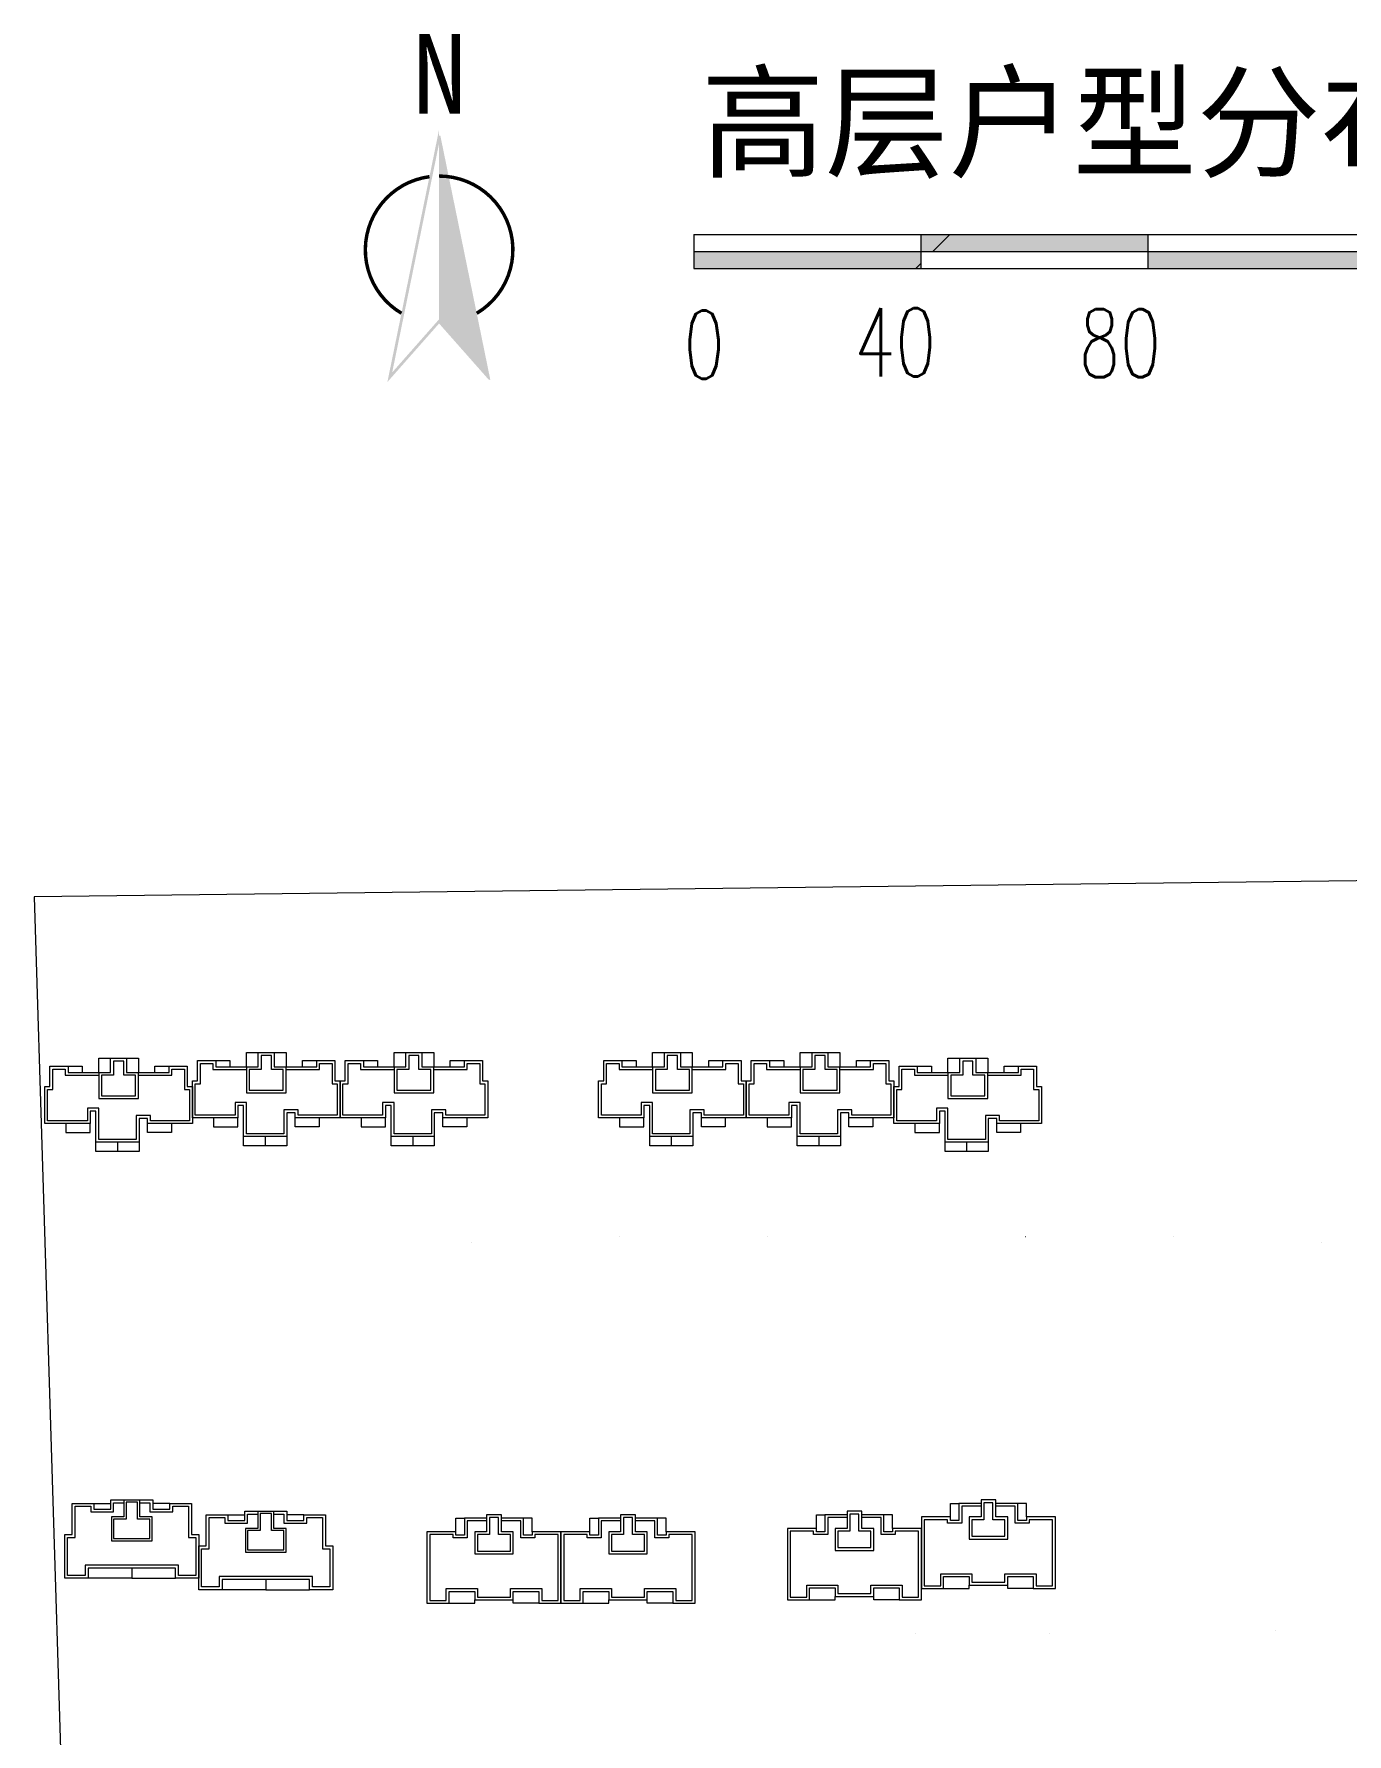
# Model space of a CAD drawing. Extents: x 109296 to 172296, y -14588 to 29909.
# Drawn here: x 112605 to 115380, y -4068 to -475 of the extents above; entities that cross this region are included whole.
import ezdxf
from ezdxf.enums import TextEntityAlignment as Align

# ---------------------------------------------------------------- set-up
doc = ezdxf.new("R2010")
doc.units = 0
doc.header["$LTSCALE"] = 1000
doc.header["$MEASUREMENT"] = 0
for name, color, linetype, lineweight in [('140', 2, 'Continuous', 5), ('7-环境', 159, 'Continuous', 5), ('DingDianTu', 5, 'Continuous', 0), ('图框', 7, 'Continuous', 5)]:
    doc.layers.add(name, color=color, linetype=linetype, lineweight=lineweight)
doc.layers.add('PUB_TEXT', color=255, linetype='Continuous')
doc.styles.add('DIM_FONT', font='SIMPLEX.shx', dxfattribs={"width": 0.8})
doc.styles.add('GHHXMJ_DIM', font='SimSun.ttf')

# ---------------------------------------------------------------- blocks, each defined once
blk = doc.blocks.new('dafasfd')
at = {"layer": 'DingDianTu', "color": 7, "const_width": 100}
blk.add_lwpolyline([(36368038, 16363912), (36368954, 16361479), (36372042, 16362641), (36374261, 16356745), (36369114, 16354807), (36369537, 16353684), (36361113, 16350514), (36359352, 16355194), (36360288, 16355546), (36359830, 16356763), (36358894, 16356410), (36357556, 16359967)], close=True, dxfattribs=at)
for points in [[(36363546, 16362221), (36362876, 16363999), (36359039, 16362555), (36359708, 16360777)], [(36371734, 16355794), (36372686, 16353267), (36369878, 16352210), (36369350, 16353614)]]:
    blk.add_lwpolyline(points, dxfattribs=at)
at = {"layer": 'DingDianTu', "color": 7}
for points in [[(36369878, 16352210), (36361642, 16349110), (36361113, 16350514)], [(36368038, 16363912), (36371127, 16365074), (36372042, 16362641)]]:
    blk.add_lwpolyline(points, dxfattribs=at)
blk = doc.blocks.new('*E43')
at = {"layer": 'DingDianTu', "color": 7, "xscale": 0.001000002024510444, "yscale": 0.001000000163912773, "zscale": 0.001, "rotation": 339.3761177849276}
blk.add_blockref('dafasfd', (22613, -20413), dxfattribs=at)
blk = doc.blocks.new('*E42')
at = {"layer": 'DingDianTu', "color": 7, "xscale": 0.001000002024510444, "yscale": 0.001000000163912773, "zscale": 0.001, "rotation": 339.3761177849276}
blk.add_blockref('dafasfd', (22613, -20413), dxfattribs=at)
blk = doc.blocks.new('*E41')
at = {"layer": 'DingDianTu', "color": 7, "xscale": 0.001000002024510444, "yscale": 0.001000000163912773, "zscale": 0.001, "rotation": 339.3761177849276}
blk.add_blockref('dafasfd', (22613, -20413), dxfattribs=at)
blk = doc.blocks.new('*E40')
at = {"layer": 'DingDianTu', "color": 7, "xscale": 0.001000002024510444, "yscale": 0.001000000163912773, "zscale": 0.001, "rotation": 339.3761177849276}
blk.add_blockref('dafasfd', (22613, -20413), dxfattribs=at)
blk = doc.blocks.new('*E39')
at = {"layer": 'DingDianTu', "color": 7, "xscale": 0.001000002024510444, "yscale": 0.001000000163912773, "zscale": 0.001, "rotation": 339.3761177849276}
blk.add_blockref('dafasfd', (22613, -20413), dxfattribs=at)
blk = doc.blocks.new('*E38')
at = {"layer": 'DingDianTu', "color": 7, "xscale": 0.001000002024510444, "yscale": 0.001000000163912773, "zscale": 0.001, "rotation": 339.3761177849276}
blk.add_blockref('dafasfd', (22613, -20413), dxfattribs=at)
blk = doc.blocks.new('*E37')
at = {"layer": 'DingDianTu', "color": 7, "xscale": 0.001000002024510444, "yscale": 0.001000000163912773, "zscale": 0.001, "rotation": 339.3761177849276}
blk.add_blockref('dafasfd', (22613, -20413), dxfattribs=at)
blk = doc.blocks.new('*E36')
at = {"layer": 'DingDianTu', "color": 7, "xscale": 0.001000002024510444, "yscale": 0.001000000163912773, "zscale": 0.001, "rotation": 339.3761177849276}
blk.add_blockref('dafasfd', (22613, -20413), dxfattribs=at)
blk = doc.blocks.new('*E35')
at = {"layer": 'DingDianTu', "color": 7, "xscale": 0.001000002024510444, "yscale": 0.001000000163912773, "zscale": 0.001, "rotation": 339.3761177849276}
blk.add_blockref('dafasfd', (22613, -20413), dxfattribs=at)

msp = doc.modelspace()

# ---------------------------------------------------------------- hatches: boundary and pattern name
at = {"layer": '7-环境', "linetype": 'ByBlock'}
h = msp.add_hatch(dxfattribs=at)
h.set_pattern_fill('ANSI31', color=256, scale=1200, style=0)
h.set_pattern_definition([(45, (-131613.6, 84317.7), (-1347.038, 1347.038), [])])
h.paths.add_polyline_path([(113999.6, -934.9), (113999.6, -970.9), (114479.6, -970.9), (114479.6, -934.9)])
h.paths.add_polyline_path([(114959.6, -934.9), (114959.6, -898.9), (114479.6, -898.9), (114479.6, -934.9)])
h.paths.add_polyline_path([(114959.6, -934.9), (114959.6, -970.9), (116399.6, -970.9), (116399.6, -934.9)])
at = {"layer": '图框'}
for points in [[(113461.6, -706.4), (113461.6, -677.2), (113352.3, -1211), (113461.6, -1087.1), (113461.6, -1078.3), (113362.5, -1190.6)], [(113464.2, -690, 0.00244), (113461.6, -690), (113461.6, -1087.3), (113567.1, -1206.7, 0.002695), (113569.7, -1205.5)]]:
    msp.add_hatch(color=256, dxfattribs=at).paths.add_polyline_path(points)
h = msp.add_hatch(color=256, dxfattribs=at)
h.paths.add_polyline_path([(114479.6, -970.9), (114479.6, -934.9), (113999.6, -934.9), (113999.6, -970.9)])
h.paths.add_polyline_path([(114959.6, -934.9), (114959.6, -898.9), (114479.6, -898.9), (114479.6, -934.9)])
h.paths.add_polyline_path([(116399.6, -970.9), (116399.6, -934.9), (114959.6, -934.9), (114959.6, -970.9)])

# ---------------------------------------------------------------- linework, layer by layer
at = {"layer": '140', "color": 7}
for p, q in [((117158.6, -2243.9), (112605.5, -2298.8)), ((112605.5, -2298.8), (112771.3, -7665.5)), ((112639.1, -2656.9), (112677.5, -2656.9)), ((112639.1, -2700.1), (112639.1, -2656.9)), ((112677.5, -2656.9), (112677.5, -2670.1)), ((112677.5, -2656.9), (112707.5, -2656.9)), ((112707.5, -2656.9), (112707.5, -2670.1)), ((112742.3, -2670.1), (112742.3, -2640.1)), ((112742.3, -2640.1), (112767.5, -2640.1)), ((112767.5, -2670.1), (112767.5, -2640.1)), ((112767.5, -2640.1), (112801.1, -2640.1)), ((112795.1, -2646.1), (112773.5, -2646.1)), ((112773.5, -2646.1), (112773.5, -2676.1)), ((112795.1, -2676.1), (112795.1, -2646.1)), ((112801.1, -2640.1), (112801.1, -2670.1)), ((112801.1, -2640.1), (112826.3, -2640.1)), ((112826.3, -2640.1), (112826.3, -2670.1)), ((112861.1, -2670.1), (112861.1, -2656.9)), ((112861.1, -2656.9), (112891.1, -2656.9)), ((112891.1, -2670.1), (112891.1, -2656.9)), ((112891.1, -2656.9), (112929.5, -2656.9)), ((112929.5, -2656.9), (112929.5, -2700.1)), ((112951.1, -2644.9), (112989.5, -2644.9)), ((112951.1, -2688.1), (112951.1, -2644.9)), ((112957.1, -2694.1), (112957.1, -2650.9)), ((112957.1, -2650.9), (112983.5, -2650.9)), ((112983.5, -2650.9), (112983.5, -2664.1)), ((112989.5, -2644.9), (112989.5, -2658.1)), ((112989.5, -2644.9), (113019.5, -2644.9)), ((112989.5, -2658.1), (113079.5, -2658.1)), ((113019.5, -2644.9), (113019.5, -2658.1)), ((113054.3, -2658.1), (113054.3, -2628.1)), ((113054.3, -2628.1), (113079.5, -2628.1)), ((113054.3, -2658.1), (113054.3, -2713.3)), ((113079.5, -2658.1), (113079.5, -2628.1)), ((113079.5, -2628.1), (113113.1, -2628.1)), ((113107.1, -2634.1), (113085.5, -2634.1)), ((113085.5, -2634.1), (113085.5, -2664.1)), ((113107.1, -2664.1), (113107.1, -2634.1)), ((113113.1, -2628.1), (113113.1, -2658.1)), ((113113.1, -2628.1), (113138.3, -2628.1)), ((113113.1, -2658.1), (113203.1, -2658.1)), ((113138.3, -2628.1), (113138.3, -2658.1)), ((113138.3, -2713.3), (113138.3, -2658.1)), ((113173.1, -2658.1), (113173.1, -2644.9)), ((113173.1, -2644.9), (113203.1, -2644.9)), ((113203.1, -2658.1), (113203.1, -2644.9)), ((113203.1, -2644.9), (113241.5, -2644.9)), ((113209.1, -2664.1), (113209.1, -2650.9)), ((113209.1, -2650.9), (113235.5, -2650.9)), ((113235.5, -2650.9), (113235.5, -2694.1)), ((113241.5, -2644.9), (113241.5, -2688.1)), ((113263.1, -2644.9), (113301.5, -2644.9)), ((113263.1, -2688.1), (113263.1, -2644.9)), ((113269.1, -2694.1), (113269.1, -2650.9)), ((113269.1, -2650.9), (113295.5, -2650.9)), ((113295.5, -2650.9), (113295.5, -2664.1)), ((113301.5, -2644.9), (113301.5, -2658.1)), ((113301.5, -2644.9), (113331.5, -2644.9)), ((113301.5, -2658.1), (113391.5, -2658.1)), ((113331.5, -2644.9), (113331.5, -2658.1)), ((113366.3, -2658.1), (113366.3, -2628.1)), ((113366.3, -2628.1), (113391.5, -2628.1)), ((113366.3, -2658.1), (113366.3, -2713.3)), ((113391.5, -2658.1), (113391.5, -2628.1)), ((113391.5, -2628.1), (113425.1, -2628.1)), ((113419.1, -2634.1), (113397.5, -2634.1)), ((113397.5, -2634.1), (113397.5, -2664.1)), ((113419.1, -2664.1), (113419.1, -2634.1)), ((113425.1, -2628.1), (113425.1, -2658.1)), ((113425.1, -2628.1), (113450.3, -2628.1)), ((113425.1, -2658.1), (113515.1, -2658.1)), ((113450.3, -2628.1), (113450.3, -2658.1)), ((113450.3, -2713.3), (113450.3, -2658.1)), ((113485.1, -2658.1), (113485.1, -2644.9)), ((113485.1, -2644.9), (113515.1, -2644.9)), ((113515.1, -2658.1), (113515.1, -2644.9)), ((113515.1, -2644.9), (113553.5, -2644.9)), ((113521.1, -2664.1), (113521.1, -2650.9)), ((113521.1, -2650.9), (113547.5, -2650.9)), ((113547.5, -2650.9), (113547.5, -2694.1)), ((113553.5, -2644.9), (113553.5, -2688.1)), ((113809.4, -2644.9), (113847.8, -2644.9)), ((113809.4, -2688.1), (113809.4, -2644.9)), ((113815.4, -2694.1), (113815.4, -2650.9)), ((113815.4, -2650.9), (113841.8, -2650.9)), ((113841.8, -2650.9), (113841.8, -2664.1)), ((113847.8, -2644.9), (113847.8, -2658.1)), ((113847.8, -2644.9), (113877.8, -2644.9)), ((113847.8, -2658.1), (113937.8, -2658.1)), ((113877.8, -2644.9), (113877.8, -2658.1)), ((113912.6, -2658.1), (113912.6, -2628.1)), ((113912.6, -2628.1), (113937.8, -2628.1)), ((113912.6, -2658.1), (113912.6, -2713.3)), ((113937.8, -2658.1), (113937.8, -2628.1)), ((113937.8, -2628.1), (113971.4, -2628.1)), ((113965.4, -2634.1), (113943.8, -2634.1)), ((113943.8, -2634.1), (113943.8, -2664.1)), ((113965.4, -2664.1), (113965.4, -2634.1)), ((113971.4, -2628.1), (113971.4, -2658.1)), ((113971.4, -2628.1), (113996.6, -2628.1)), ((113971.4, -2658.1), (114061.4, -2658.1)), ((113996.6, -2628.1), (113996.6, -2658.1)), ((113996.6, -2713.3), (113996.6, -2658.1)), ((114031.4, -2658.1), (114031.4, -2644.9)), ((114031.4, -2644.9), (114061.4, -2644.9)), ((114061.4, -2658.1), (114061.4, -2644.9)), ((114061.4, -2644.9), (114099.8, -2644.9)), ((114067.4, -2664.1), (114067.4, -2650.9)), ((114067.4, -2650.9), (114093.8, -2650.9)), ((114093.8, -2650.9), (114093.8, -2694.1)), ((114099.8, -2644.9), (114099.8, -2688.1)), ((114121.4, -2644.9), (114159.8, -2644.9)), ((114121.4, -2688.1), (114121.4, -2644.9)), ((114127.4, -2694.1), (114127.4, -2650.9)), ((114127.4, -2650.9), (114153.8, -2650.9)), ((114153.8, -2650.9), (114153.8, -2664.1)), ((114159.8, -2644.9), (114159.8, -2658.1)), ((114159.8, -2644.9), (114189.8, -2644.9)), ((114159.8, -2658.1), (114249.8, -2658.1)), ((114189.8, -2644.9), (114189.8, -2658.1)), ((114224.6, -2658.1), (114224.6, -2628.1)), ((114224.6, -2628.1), (114249.8, -2628.1)), ((114224.6, -2658.1), (114224.6, -2713.3)), ((114249.8, -2658.1), (114249.8, -2628.1)), ((114249.8, -2628.1), (114283.4, -2628.1)), ((114277.4, -2634.1), (114255.8, -2634.1)), ((114255.8, -2634.1), (114255.8, -2664.1)), ((114277.4, -2664.1), (114277.4, -2634.1)), ((114283.4, -2628.1), (114283.4, -2658.1)), ((114283.4, -2628.1), (114308.6, -2628.1)), ((114283.4, -2658.1), (114373.4, -2658.1)), ((114308.6, -2628.1), (114308.6, -2658.1)), ((114308.6, -2713.3), (114308.6, -2658.1)), ((114343.4, -2658.1), (114343.4, -2644.9)), ((114343.4, -2644.9), (114373.4, -2644.9)), ((114373.4, -2658.1), (114373.4, -2644.9)), ((114373.4, -2644.9), (114411.8, -2644.9)), ((114379.4, -2664.1), (114379.4, -2650.9)), ((114379.4, -2650.9), (114405.8, -2650.9)), ((114405.8, -2650.9), (114405.8, -2694.1)), ((114411.8, -2644.9), (114411.8, -2688.1)), ((114433.7, -2656.9), (114472.1, -2656.9)), ((114433.7, -2700.1), (114433.7, -2656.9)), ((114472.1, -2656.9), (114472.1, -2670.1)), ((114472.1, -2656.9), (114502.1, -2656.9)), ((114502.1, -2656.9), (114502.1, -2670.1)), ((114536.9, -2670.1), (114536.9, -2640.1)), ((114536.9, -2640.1), (114562.1, -2640.1)), ((114562.1, -2670.1), (114562.1, -2640.1)), ((114562.1, -2640.1), (114595.7, -2640.1)), ((114589.7, -2646.1), (114568.1, -2646.1)), ((114568.1, -2646.1), (114568.1, -2676.1)), ((114589.7, -2676.1), (114589.7, -2646.1)), ((114595.7, -2640.1), (114595.7, -2670.1)), ((114595.7, -2640.1), (114620.9, -2640.1)), ((114620.9, -2640.1), (114620.9, -2670.1)), ((114655.7, -2670.1), (114655.7, -2656.9)), ((114655.7, -2656.9), (114685.7, -2656.9)), ((114685.7, -2670.1), (114685.7, -2656.9)), ((114685.7, -2656.9), (114724.1, -2656.9)), ((114724.1, -2656.9), (114724.1, -2700.1)), ((112645.1, -2706.1), (112645.1, -2662.9)), ((112645.1, -2662.9), (112671.5, -2662.9)), ((112671.5, -2662.9), (112671.5, -2676.1)), ((112671.5, -2676.1), (112742.3, -2676.1)), ((112677.5, -2670.1), (112767.5, -2670.1)), ((112742.3, -2670.1), (112742.3, -2725.3)), ((112748.3, -2676.1), (112748.3, -2719.3)), ((112773.5, -2676.1), (112748.3, -2676.1)), ((112820.3, -2676.1), (112795.1, -2676.1)), ((112801.1, -2670.1), (112891.1, -2670.1)), ((112820.3, -2719.3), (112820.3, -2676.1)), ((112826.3, -2725.3), (112826.3, -2670.1)), ((112826.3, -2676.1), (112897.1, -2676.1)), ((112897.1, -2676.1), (112897.1, -2662.9)), ((112897.1, -2662.9), (112923.5, -2662.9)), ((112923.5, -2662.9), (112923.5, -2706.1)), ((112940.3, -2766.1), (112940.3, -2688.1)), ((112940.3, -2688.1), (112951.1, -2688.1)), ((112946.3, -2760.1), (112946.3, -2694.1)), ((112946.3, -2694.1), (112957.1, -2694.1)), ((112983.5, -2664.1), (113054.3, -2664.1)), ((113060.3, -2664.1), (113060.3, -2707.3)), ((113085.5, -2664.1), (113060.3, -2664.1)), ((113132.3, -2664.1), (113107.1, -2664.1)), ((113132.3, -2707.3), (113132.3, -2664.1)), ((113138.3, -2664.1), (113209.1, -2664.1)), ((113235.5, -2694.1), (113246.3, -2694.1)), ((113241.5, -2688.1), (113252.3, -2688.1)), ((113246.3, -2694.1), (113246.3, -2760.1)), ((113252.3, -2766.1), (113252.3, -2688.1)), ((113252.3, -2688.1), (113263.1, -2688.1)), ((113252.3, -2688.1), (113252.3, -2766.1)), ((113258.3, -2760.1), (113258.3, -2694.1)), ((113258.3, -2694.1), (113269.1, -2694.1)), ((113295.5, -2664.1), (113366.3, -2664.1)), ((113372.3, -2664.1), (113372.3, -2707.3)), ((113397.5, -2664.1), (113372.3, -2664.1)), ((113444.3, -2664.1), (113419.1, -2664.1)), ((113444.3, -2707.3), (113444.3, -2664.1)), ((113450.3, -2664.1), (113521.1, -2664.1)), ((113547.5, -2694.1), (113558.3, -2694.1)), ((113553.5, -2688.1), (113564.3, -2688.1)), ((113558.3, -2694.1), (113558.3, -2760.1)), ((113564.3, -2688.1), (113564.3, -2766.1)), ((113798.6, -2766.1), (113798.6, -2688.1)), ((113798.6, -2688.1), (113809.4, -2688.1)), ((113804.6, -2760.1), (113804.6, -2694.1)), ((113804.6, -2694.1), (113815.4, -2694.1)), ((113841.8, -2664.1), (113912.6, -2664.1)), ((113918.6, -2664.1), (113918.6, -2707.3)), ((113943.8, -2664.1), (113918.6, -2664.1)), ((113990.6, -2664.1), (113965.4, -2664.1)), ((113990.6, -2707.3), (113990.6, -2664.1)), ((113996.6, -2664.1), (114067.4, -2664.1)), ((114093.8, -2694.1), (114104.6, -2694.1)), ((114099.8, -2688.1), (114110.6, -2688.1)), ((114104.6, -2694.1), (114104.6, -2760.1)), ((114110.6, -2766.1), (114110.6, -2688.1)), ((114110.6, -2688.1), (114121.4, -2688.1)), ((114110.6, -2688.1), (114110.6, -2766.1)), ((114116.6, -2760.1), (114116.6, -2694.1)), ((114116.6, -2694.1), (114127.4, -2694.1)), ((114153.8, -2664.1), (114224.6, -2664.1)), ((114230.6, -2664.1), (114230.6, -2707.3)), ((114255.8, -2664.1), (114230.6, -2664.1)), ((114302.6, -2664.1), (114277.4, -2664.1)), ((114302.6, -2707.3), (114302.6, -2664.1)), ((114308.6, -2664.1), (114379.4, -2664.1)), ((114405.8, -2694.1), (114416.6, -2694.1)), ((114411.8, -2688.1), (114422.6, -2688.1)), ((114416.6, -2694.1), (114416.6, -2760.1)), ((114422.6, -2688.1), (114422.6, -2766.1)), ((114439.7, -2706.1), (114439.7, -2662.9)), ((114439.7, -2662.9), (114466.1, -2662.9)), ((114466.1, -2662.9), (114466.1, -2676.1)), ((114466.1, -2676.1), (114536.9, -2676.1)), ((114472.1, -2670.1), (114562.1, -2670.1)), ((114536.9, -2670.1), (114536.9, -2725.3)), ((114542.9, -2676.1), (114542.9, -2719.3)), ((114568.1, -2676.1), (114542.9, -2676.1)), ((114614.9, -2676.1), (114589.7, -2676.1)), ((114595.7, -2670.1), (114685.7, -2670.1)), ((114614.9, -2719.3), (114614.9, -2676.1)), ((114620.9, -2725.3), (114620.9, -2670.1)), ((114620.9, -2676.1), (114691.7, -2676.1)), ((114691.7, -2676.1), (114691.7, -2662.9)), ((114691.7, -2662.9), (114718.1, -2662.9)), ((114718.1, -2662.9), (114718.1, -2706.1)), ((112628.3, -2778.1), (112628.3, -2700.1)), ((112628.3, -2700.1), (112639.1, -2700.1)), ((112634.3, -2772.1), (112634.3, -2706.1)), ((112634.3, -2706.1), (112645.1, -2706.1)), ((112742.3, -2725.3), (112826.3, -2725.3)), ((112748.3, -2719.3), (112820.3, -2719.3)), ((112923.5, -2706.1), (112934.3, -2706.1)), ((112929.5, -2700.1), (112940.3, -2700.1)), ((112934.3, -2706.1), (112934.3, -2772.1)), ((112940.3, -2700.1), (112940.3, -2778.1)), ((113054.3, -2713.3), (113138.3, -2713.3)), ((113060.3, -2707.3), (113132.3, -2707.3)), ((113366.3, -2713.3), (113450.3, -2713.3)), ((113372.3, -2707.3), (113444.3, -2707.3)), ((113912.6, -2713.3), (113996.6, -2713.3)), ((113918.6, -2707.3), (113990.6, -2707.3)), ((114224.6, -2713.3), (114308.6, -2713.3)), ((114230.6, -2707.3), (114302.6, -2707.3)), ((114422.9, -2778.1), (114422.9, -2700.1)), ((114422.9, -2700.1), (114433.7, -2700.1)), ((114428.9, -2772.1), (114428.9, -2706.1)), ((114428.9, -2706.1), (114439.7, -2706.1)), ((114536.9, -2725.3), (114620.9, -2725.3)), ((114542.9, -2719.3), (114614.9, -2719.3)), ((114718.1, -2706.1), (114728.9, -2706.1)), ((114724.1, -2700.1), (114734.9, -2700.1)), ((114728.9, -2706.1), (114728.9, -2772.1)), ((114734.9, -2700.1), (114734.9, -2778.1)), ((112742.3, -2745.7), (112718.3, -2745.7)), ((112718.3, -2745.7), (112718.3, -2772.1)), ((112736.3, -2751.7), (112724.3, -2751.7)), ((112724.3, -2751.7), (112724.3, -2778.1)), ((112736.3, -2817.7), (112736.3, -2751.7)), ((112742.3, -2811.7), (112742.3, -2745.7)), ((112851.5, -2761.3), (112821.5, -2761.3)), ((112821.5, -2761.3), (112821.5, -2811.7)), ((112851.5, -2772.1), (112851.5, -2761.3)), ((113036.3, -2766.1), (112940.3, -2766.1)), ((113030.3, -2760.1), (112946.3, -2760.1)), ((112984.7, -2766.1), (112984.7, -2785.3)), ((113054.3, -2733.7), (113030.3, -2733.7)), ((113030.3, -2733.7), (113030.3, -2760.1)), ((113048.3, -2739.7), (113036.3, -2739.7)), ((113036.3, -2739.7), (113036.3, -2766.1)), ((113036.3, -2785.3), (113036.3, -2766.1)), ((113048.3, -2805.7), (113048.3, -2739.7)), ((113054.3, -2799.7), (113054.3, -2733.7)), ((113163.5, -2749.3), (113133.5, -2749.3)), ((113133.5, -2749.3), (113133.5, -2799.7)), ((113157.5, -2755.3), (113139.5, -2755.3)), ((113139.5, -2755.3), (113139.5, -2805.7)), ((113157.5, -2766.1), (113157.5, -2755.3)), ((113252.3, -2766.1), (113157.5, -2766.1)), ((113157.5, -2785.3), (113157.5, -2766.1)), ((113163.5, -2760.1), (113163.5, -2749.3)), ((113246.3, -2760.1), (113163.5, -2760.1)), ((113207.9, -2766.1), (113207.9, -2785.3)), ((113348.3, -2766.1), (113252.3, -2766.1)), ((113342.3, -2760.1), (113258.3, -2760.1)), ((113296.7, -2766.1), (113296.7, -2785.3)), ((113366.3, -2733.7), (113342.3, -2733.7)), ((113342.3, -2733.7), (113342.3, -2760.1)), ((113360.3, -2739.7), (113348.3, -2739.7)), ((113348.3, -2739.7), (113348.3, -2766.1)), ((113348.3, -2785.3), (113348.3, -2766.1)), ((113360.3, -2805.7), (113360.3, -2739.7)), ((113366.3, -2799.7), (113366.3, -2733.7)), ((113475.5, -2749.3), (113445.5, -2749.3)), ((113445.5, -2749.3), (113445.5, -2799.7)), ((113469.5, -2755.3), (113451.5, -2755.3)), ((113451.5, -2755.3), (113451.5, -2805.7)), ((113469.5, -2766.1), (113469.5, -2755.3)), ((113564.3, -2766.1), (113469.5, -2766.1)), ((113469.5, -2785.3), (113469.5, -2766.1)), ((113475.5, -2760.1), (113475.5, -2749.3)), ((113558.3, -2760.1), (113475.5, -2760.1)), ((113519.9, -2766.1), (113519.9, -2785.3)), ((113894.6, -2766.1), (113798.6, -2766.1)), ((113888.6, -2760.1), (113804.6, -2760.1)), ((113843, -2766.1), (113843, -2785.3)), ((113912.6, -2733.7), (113888.6, -2733.7)), ((113888.6, -2733.7), (113888.6, -2760.1)), ((113906.6, -2739.7), (113894.6, -2739.7)), ((113894.6, -2739.7), (113894.6, -2766.1)), ((113894.6, -2785.3), (113894.6, -2766.1)), ((113906.6, -2805.7), (113906.6, -2739.7)), ((113912.6, -2799.7), (113912.6, -2733.7)), ((114021.8, -2749.3), (113991.8, -2749.3)), ((113991.8, -2749.3), (113991.8, -2799.7)), ((114015.8, -2755.3), (113997.8, -2755.3)), ((113997.8, -2755.3), (113997.8, -2805.7)), ((114015.8, -2766.1), (114015.8, -2755.3)), ((114110.6, -2766.1), (114015.8, -2766.1)), ((114015.8, -2785.3), (114015.8, -2766.1)), ((114021.8, -2760.1), (114021.8, -2749.3)), ((114104.6, -2760.1), (114021.8, -2760.1)), ((114066.2, -2766.1), (114066.2, -2785.3)), ((114206.6, -2766.1), (114110.6, -2766.1)), ((114200.6, -2760.1), (114116.6, -2760.1)), ((114155, -2766.1), (114155, -2785.3)), ((114224.6, -2733.7), (114200.6, -2733.7)), ((114200.6, -2733.7), (114200.6, -2760.1)), ((114218.6, -2739.7), (114206.6, -2739.7)), ((114206.6, -2739.7), (114206.6, -2766.1)), ((114206.6, -2785.3), (114206.6, -2766.1)), ((114218.6, -2805.7), (114218.6, -2739.7)), ((114224.6, -2799.7), (114224.6, -2733.7)), ((114333.8, -2749.3), (114303.8, -2749.3)), ((114303.8, -2749.3), (114303.8, -2799.7)), ((114327.8, -2755.3), (114309.8, -2755.3)), ((114309.8, -2755.3), (114309.8, -2805.7)), ((114327.8, -2766.1), (114327.8, -2755.3)), ((114422.6, -2766.1), (114327.8, -2766.1)), ((114327.8, -2785.3), (114327.8, -2766.1)), ((114333.8, -2760.1), (114333.8, -2749.3)), ((114416.6, -2760.1), (114333.8, -2760.1)), ((114378.2, -2766.1), (114378.2, -2785.3)), ((114536.9, -2745.7), (114512.9, -2745.7)), ((114512.9, -2745.7), (114512.9, -2772.1)), ((114530.9, -2751.7), (114518.9, -2751.7)), ((114518.9, -2751.7), (114518.9, -2778.1)), ((114530.9, -2817.7), (114530.9, -2751.7)), ((114536.9, -2811.7), (114536.9, -2745.7)), ((114646.1, -2761.3), (114616.1, -2761.3)), ((114616.1, -2761.3), (114616.1, -2811.7)), ((114646.1, -2772.1), (114646.1, -2761.3)), ((112724.3, -2778.1), (112628.3, -2778.1)), ((112718.3, -2772.1), (112634.3, -2772.1)), ((112672.7, -2778.1), (112672.7, -2797.3)), ((112672.7, -2797.3), (112724.3, -2797.3)), ((112724.3, -2797.3), (112724.3, -2778.1)), ((112845.5, -2767.3), (112827.5, -2767.3)), ((112827.5, -2767.3), (112827.5, -2817.7)), ((112845.5, -2778.1), (112845.5, -2767.3)), ((112940.3, -2778.1), (112845.5, -2778.1)), ((112845.5, -2797.3), (112845.5, -2778.1)), ((112895.9, -2797.3), (112845.5, -2797.3)), ((112934.3, -2772.1), (112851.5, -2772.1)), ((112895.9, -2778.1), (112895.9, -2797.3)), ((112984.7, -2785.3), (113036.3, -2785.3)), ((113133.5, -2799.7), (113054.3, -2799.7)), ((113207.9, -2785.3), (113157.5, -2785.3)), ((113296.7, -2785.3), (113348.3, -2785.3)), ((113445.5, -2799.7), (113366.3, -2799.7)), ((113519.9, -2785.3), (113469.5, -2785.3)), ((113843, -2785.3), (113894.6, -2785.3)), ((113991.8, -2799.7), (113912.6, -2799.7)), ((114066.2, -2785.3), (114015.8, -2785.3)), ((114155, -2785.3), (114206.6, -2785.3)), ((114303.8, -2799.7), (114224.6, -2799.7)), ((114378.2, -2785.3), (114327.8, -2785.3)), ((114518.9, -2778.1), (114422.9, -2778.1)), ((114512.9, -2772.1), (114428.9, -2772.1)), ((114467.3, -2778.1), (114467.3, -2797.3)), ((114467.3, -2797.3), (114518.9, -2797.3)), ((114518.9, -2797.3), (114518.9, -2778.1)), ((114640.1, -2767.3), (114622.1, -2767.3)), ((114622.1, -2767.3), (114622.1, -2817.7)), ((114640.1, -2778.1), (114640.1, -2767.3)), ((114734.9, -2778.1), (114640.1, -2778.1)), ((114640.1, -2797.3), (114640.1, -2778.1)), ((114690.5, -2797.3), (114640.1, -2797.3)), ((114728.9, -2772.1), (114646.1, -2772.1)), ((114690.5, -2778.1), (114690.5, -2797.3)), ((112827.5, -2817.7), (112736.3, -2817.7)), ((112736.3, -2836.9), (112736.3, -2817.7)), ((112827.5, -2836.9), (112736.3, -2836.9)), ((112821.5, -2811.7), (112742.3, -2811.7)), ((112781.9, -2817.7), (112781.9, -2836.9)), ((112827.5, -2817.7), (112827.5, -2836.9)), ((113139.5, -2805.7), (113048.3, -2805.7)), ((113048.3, -2824.9), (113048.3, -2805.7)), ((113139.5, -2824.9), (113048.3, -2824.9)), ((113093.9, -2805.7), (113093.9, -2824.9)), ((113139.5, -2805.7), (113139.5, -2824.9)), ((113451.5, -2805.7), (113360.3, -2805.7)), ((113360.3, -2824.9), (113360.3, -2805.7)), ((113451.5, -2824.9), (113360.3, -2824.9)), ((113405.9, -2805.7), (113405.9, -2824.9)), ((113451.5, -2805.7), (113451.5, -2824.9)), ((113997.8, -2805.7), (113906.6, -2805.7)), ((113906.6, -2824.9), (113906.6, -2805.7)), ((113997.8, -2824.9), (113906.6, -2824.9)), ((113952.2, -2805.7), (113952.2, -2824.9)), ((113997.8, -2805.7), (113997.8, -2824.9)), ((114309.8, -2805.7), (114218.6, -2805.7)), ((114218.6, -2824.9), (114218.6, -2805.7)), ((114309.8, -2824.9), (114218.6, -2824.9)), ((114264.2, -2805.7), (114264.2, -2824.9)), ((114309.8, -2805.7), (114309.8, -2824.9)), ((114622.1, -2817.7), (114530.9, -2817.7)), ((114530.9, -2836.9), (114530.9, -2817.7)), ((114622.1, -2836.9), (114530.9, -2836.9)), ((114616.1, -2811.7), (114536.9, -2811.7)), ((114576.5, -2817.7), (114576.5, -2836.9)), ((114622.1, -2817.7), (114622.1, -2836.9)), ((112686.2, -3646.9), (112686.2, -3580.9)), ((112686.2, -3580.9), (112731.8, -3580.9)), ((112692.2, -3652.9), (112692.2, -3586.9)), ((112692.2, -3586.9), (112725.8, -3586.9)), ((112725.8, -3586.9), (112725.8, -3598.9)), ((112729.4, -3580.9), (112731.8, -3580.9)), ((112731.8, -3580.9), (112731.8, -3592.9)), ((112731.8, -3580.9), (112767.8, -3580.9)), ((112731.8, -3592.9), (112767.8, -3592.9)), ((112767.8, -3592.9), (112767.8, -3573.7)), ((112767.8, -3573.7), (112856.6, -3573.7)), ((112773.8, -3598.9), (112773.8, -3579.7)), ((112773.8, -3579.7), (112795.4, -3579.7)), ((112795.4, -3573.7), (112795.4, -3609.7)), ((112800.2, -3578.5), (112800.2, -3614.5)), ((112824.2, -3578.5), (112800.2, -3578.5)), ((112824.2, -3614.5), (112824.2, -3578.5)), ((112829, -3609.7), (112829, -3573.7)), ((112829, -3579.7), (112850.6, -3579.7)), ((112850.6, -3579.7), (112850.6, -3598.9)), ((112856.6, -3573.7), (112856.6, -3592.9)), ((112892.6, -3580.9), (112856.6, -3580.9)), ((112856.6, -3592.9), (112892.6, -3592.9)), ((112892.6, -3592.9), (112892.6, -3580.9)), ((112892.6, -3580.9), (112938.2, -3580.9)), ((112898.6, -3598.9), (112898.6, -3586.9)), ((112898.6, -3586.9), (112932.2, -3586.9)), ((112932.2, -3586.9), (112932.2, -3652.9)), ((112938.2, -3580.9), (112938.2, -3646.9)), ((114542.1, -3609.7), (114542.1, -3580.9)), ((114542.1, -3580.9), (114560.1, -3580.9)), ((114606.9, -3580.9), (114560.1, -3580.9)), ((114560.1, -3580.9), (114560.1, -3616.9)), ((114606.9, -3586.9), (114566.1, -3586.9)), ((114566.1, -3586.9), (114566.1, -3622.9)), ((114638.1, -3573.7), (114606.9, -3573.7)), ((114606.9, -3573.7), (114606.9, -3580.9)), ((114606.9, -3580.9), (114606.9, -3609.7)), ((114632.1, -3579.7), (114612.9, -3579.7)), ((114612.9, -3579.7), (114612.9, -3580.9)), ((114612.9, -3580.9), (114612.9, -3615.7)), ((114632.1, -3615.7), (114632.1, -3579.7)), ((114638.1, -3580.9), (114638.1, -3573.7)), ((114638.1, -3609.7), (114638.1, -3573.7)), ((114684.9, -3580.9), (114638.1, -3580.9)), ((114678.9, -3586.9), (114638.1, -3586.9)), ((114678.9, -3622.9), (114678.9, -3586.9)), ((114684.9, -3616.9), (114684.9, -3580.9)), ((114702.9, -3580.9), (114684.9, -3580.9)), ((114702.9, -3609.7), (114702.9, -3580.9)), ((112725.8, -3598.9), (112773.8, -3598.9)), ((112795.4, -3609.7), (112769, -3609.7)), ((112769, -3609.7), (112769, -3660.1)), ((112800.2, -3614.5), (112773.8, -3614.5)), ((112773.8, -3614.5), (112773.8, -3655.3)), ((112850.6, -3614.5), (112824.2, -3614.5)), ((112855.4, -3609.7), (112829, -3609.7)), ((112850.6, -3598.9), (112898.6, -3598.9)), ((112850.6, -3655.3), (112850.6, -3614.5)), ((112855.4, -3660.1), (112855.4, -3609.7)), ((112969.4, -3670.9), (112969.4, -3604.9)), ((112969.4, -3604.9), (113015, -3604.9)), ((112975.4, -3676.9), (112975.4, -3610.9)), ((112975.4, -3610.9), (113009, -3610.9)), ((113009, -3610.9), (113009, -3622.9)), ((113009, -3622.9), (113057, -3622.9)), ((113012.6, -3604.9), (113015, -3604.9)), ((113015, -3604.9), (113015, -3616.9)), ((113015, -3604.9), (113051, -3604.9)), ((113015, -3616.9), (113051, -3616.9)), ((113051, -3616.9), (113051, -3597.7)), ((113051, -3597.7), (113139.8, -3597.7)), ((113057, -3622.9), (113057, -3603.7)), ((113057, -3603.7), (113078.6, -3603.7)), ((113078.6, -3597.7), (113078.6, -3633.7)), ((113083.4, -3602.5), (113083.4, -3638.5)), ((113107.4, -3602.5), (113083.4, -3602.5)), ((113107.4, -3638.5), (113107.4, -3602.5)), ((113112.2, -3633.7), (113112.2, -3597.7)), ((113112.2, -3603.7), (113133.8, -3603.7)), ((113133.8, -3603.7), (113133.8, -3622.9)), ((113133.8, -3622.9), (113181.8, -3622.9)), ((113139.8, -3597.7), (113139.8, -3616.9)), ((113175.8, -3604.9), (113139.8, -3604.9)), ((113139.8, -3616.9), (113175.8, -3616.9)), ((113175.8, -3616.9), (113175.8, -3604.9)), ((113175.8, -3604.9), (113221.4, -3604.9)), ((113181.8, -3622.9), (113181.8, -3610.9)), ((113181.8, -3610.9), (113215.4, -3610.9)), ((113215.4, -3610.9), (113215.4, -3676.9)), ((113221.4, -3604.9), (113221.4, -3670.9)), ((113497.2, -3640.9), (113497.2, -3612.1)), ((113497.2, -3612.1), (113515.2, -3612.1)), ((113562, -3612.1), (113515.2, -3612.1)), ((113515.2, -3612.1), (113515.2, -3648.1)), ((113562, -3618.1), (113521.2, -3618.1)), ((113521.2, -3618.1), (113521.2, -3654.1)), ((113593.2, -3604.9), (113562, -3604.9)), ((113562, -3604.9), (113562, -3612.1)), ((113562, -3612.1), (113562, -3640.9)), ((113587.2, -3610.9), (113568, -3610.9)), ((113568, -3610.9), (113568, -3612.1)), ((113568, -3612.1), (113568, -3646.9)), ((113587.2, -3646.9), (113587.2, -3610.9)), ((113593.2, -3612.1), (113593.2, -3604.9)), ((113593.2, -3640.9), (113593.2, -3604.9)), ((113640, -3612.1), (113593.2, -3612.1)), ((113634, -3618.1), (113593.2, -3618.1)), ((113634, -3654.1), (113634, -3618.1)), ((113640, -3648.1), (113640, -3612.1)), ((113658, -3612.1), (113640, -3612.1)), ((113658, -3640.9), (113658, -3612.1)), ((113780.4, -3640.9), (113780.4, -3612.1)), ((113780.4, -3612.1), (113798.4, -3612.1)), ((113845.2, -3612.1), (113798.4, -3612.1)), ((113798.4, -3612.1), (113798.4, -3648.1)), ((113845.2, -3618.1), (113804.4, -3618.1)), ((113804.4, -3618.1), (113804.4, -3654.1)), ((113876.4, -3604.9), (113845.2, -3604.9)), ((113845.2, -3604.9), (113845.2, -3612.1)), ((113845.2, -3612.1), (113845.2, -3640.9)), ((113870.4, -3610.9), (113851.2, -3610.9)), ((113851.2, -3610.9), (113851.2, -3612.1)), ((113851.2, -3612.1), (113851.2, -3646.9)), ((113870.4, -3646.9), (113870.4, -3610.9)), ((113876.4, -3612.1), (113876.4, -3604.9)), ((113876.4, -3640.9), (113876.4, -3604.9)), ((113923.2, -3612.1), (113876.4, -3612.1)), ((113917.2, -3618.1), (113876.4, -3618.1)), ((113917.2, -3654.1), (113917.2, -3618.1)), ((113923.2, -3648.1), (113923.2, -3612.1)), ((113941.2, -3612.1), (113923.2, -3612.1)), ((113941.2, -3640.9), (113941.2, -3612.1)), ((114258.9, -3633.7), (114258.9, -3604.9)), ((114258.9, -3604.9), (114276.9, -3604.9)), ((114323.7, -3604.9), (114276.9, -3604.9)), ((114276.9, -3604.9), (114276.9, -3640.9)), ((114323.7, -3610.9), (114282.9, -3610.9)), ((114282.9, -3610.9), (114282.9, -3646.9)), ((114354.9, -3597.7), (114323.7, -3597.7)), ((114323.7, -3597.7), (114323.7, -3604.9)), ((114323.7, -3604.9), (114323.7, -3633.7)), ((114348.9, -3603.7), (114329.7, -3603.7)), ((114329.7, -3603.7), (114329.7, -3604.9)), ((114329.7, -3604.9), (114329.7, -3639.7)), ((114348.9, -3639.7), (114348.9, -3603.7)), ((114354.9, -3604.9), (114354.9, -3597.7)), ((114354.9, -3633.7), (114354.9, -3597.7)), ((114401.7, -3604.9), (114354.9, -3604.9)), ((114395.7, -3610.9), (114354.9, -3610.9)), ((114395.7, -3646.9), (114395.7, -3610.9)), ((114401.7, -3640.9), (114401.7, -3604.9)), ((114419.7, -3604.9), (114401.7, -3604.9)), ((114419.7, -3633.7), (114419.7, -3604.9)), ((114520.5, -3609.7), (114480.9, -3609.7)), ((114480.9, -3609.7), (114480.9, -3760.9)), ((114520.5, -3615.7), (114486.9, -3615.7)), ((114486.9, -3615.7), (114486.9, -3754.9)), ((114542.1, -3609.7), (114520.5, -3609.7)), ((114536.1, -3615.7), (114520.5, -3615.7)), ((114536.1, -3622.9), (114536.1, -3615.7)), ((114566.1, -3622.9), (114536.1, -3622.9)), ((114542.1, -3616.9), (114542.1, -3609.7)), ((114560.1, -3616.9), (114542.1, -3616.9)), ((114606.9, -3609.7), (114581.7, -3609.7)), ((114581.7, -3609.7), (114581.7, -3656.5)), ((114612.9, -3615.7), (114587.7, -3615.7)), ((114587.7, -3615.7), (114587.7, -3650.5)), ((114657.3, -3615.7), (114632.1, -3615.7)), ((114663.3, -3609.7), (114638.1, -3609.7)), ((114657.3, -3650.5), (114657.3, -3615.7)), ((114663.3, -3656.5), (114663.3, -3609.7)), ((114708.9, -3622.9), (114678.9, -3622.9)), ((114702.9, -3616.9), (114684.9, -3616.9)), ((114724.5, -3609.7), (114702.9, -3609.7)), ((114702.9, -3609.7), (114702.9, -3616.9)), ((114724.5, -3615.7), (114708.9, -3615.7)), ((114708.9, -3615.7), (114708.9, -3622.9)), ((114764.1, -3609.7), (114724.5, -3609.7)), ((114758.1, -3615.7), (114724.5, -3615.7)), ((114758.1, -3754.9), (114758.1, -3615.7)), ((114764.1, -3760.9), (114764.1, -3609.7)), ((112670.6, -3739.3), (112670.6, -3646.9)), ((112670.6, -3646.9), (112686.2, -3646.9)), ((112676.6, -3733.3), (112676.6, -3652.9)), ((112676.6, -3652.9), (112692.2, -3652.9)), ((112769, -3658.9), (112769, -3660.1)), ((112769, -3660.1), (112855.4, -3660.1)), ((112773.8, -3655.3), (112850.6, -3655.3)), ((112854.2, -3660.1), (112855.4, -3660.1)), ((112932.2, -3652.9), (112947.8, -3652.9)), ((112938.2, -3646.9), (112953.8, -3646.9)), ((112947.8, -3652.9), (112947.8, -3733.3)), ((112953.8, -3646.9), (112953.8, -3739.3)), ((113078.6, -3633.7), (113052.2, -3633.7)), ((113052.2, -3633.7), (113052.2, -3684.1)), ((113083.4, -3638.5), (113057, -3638.5)), ((113057, -3638.5), (113057, -3679.3)), ((113133.8, -3638.5), (113107.4, -3638.5)), ((113138.6, -3633.7), (113112.2, -3633.7)), ((113133.8, -3679.3), (113133.8, -3638.5)), ((113138.6, -3684.1), (113138.6, -3633.7)), ((113475.6, -3640.9), (113436, -3640.9)), ((113436, -3640.9), (113436, -3792.1)), ((113475.6, -3646.9), (113442, -3646.9)), ((113442, -3646.9), (113442, -3786.1)), ((113497.2, -3640.9), (113475.6, -3640.9)), ((113491.2, -3646.9), (113475.6, -3646.9)), ((113491.2, -3654.1), (113491.2, -3646.9)), ((113521.2, -3654.1), (113491.2, -3654.1)), ((113497.2, -3648.1), (113497.2, -3640.9)), ((113515.2, -3648.1), (113497.2, -3648.1)), ((113562, -3640.9), (113536.8, -3640.9)), ((113536.8, -3640.9), (113536.8, -3687.7)), ((113568, -3646.9), (113542.8, -3646.9)), ((113542.8, -3646.9), (113542.8, -3681.7)), ((113612.4, -3646.9), (113587.2, -3646.9)), ((113618.4, -3640.9), (113593.2, -3640.9)), ((113612.4, -3681.7), (113612.4, -3646.9)), ((113618.4, -3687.7), (113618.4, -3640.9)), ((113664, -3654.1), (113634, -3654.1)), ((113658, -3648.1), (113640, -3648.1)), ((113679.6, -3640.9), (113658, -3640.9)), ((113658, -3640.9), (113658, -3648.1)), ((113679.6, -3646.9), (113664, -3646.9)), ((113664, -3646.9), (113664, -3654.1)), ((113719.2, -3640.9), (113679.6, -3640.9)), ((113713.2, -3646.9), (113679.6, -3646.9)), ((113713.2, -3786.1), (113713.2, -3646.9)), ((113758.8, -3640.9), (113719.2, -3640.9)), ((113719.2, -3640.9), (113719.2, -3792.1)), ((113719.2, -3792.1), (113719.2, -3640.9)), ((113758.8, -3646.9), (113725.2, -3646.9)), ((113725.2, -3646.9), (113725.2, -3786.1)), ((113780.4, -3640.9), (113758.8, -3640.9)), ((113774.4, -3646.9), (113758.8, -3646.9)), ((113774.4, -3654.1), (113774.4, -3646.9)), ((113804.4, -3654.1), (113774.4, -3654.1)), ((113780.4, -3648.1), (113780.4, -3640.9)), ((113798.4, -3648.1), (113780.4, -3648.1)), ((113845.2, -3640.9), (113820, -3640.9)), ((113820, -3640.9), (113820, -3687.7)), ((113851.2, -3646.9), (113826, -3646.9)), ((113826, -3646.9), (113826, -3681.7)), ((113895.6, -3646.9), (113870.4, -3646.9)), ((113901.6, -3640.9), (113876.4, -3640.9)), ((113895.6, -3681.7), (113895.6, -3646.9)), ((113901.6, -3687.7), (113901.6, -3640.9)), ((113947.2, -3654.1), (113917.2, -3654.1)), ((113941.2, -3648.1), (113923.2, -3648.1)), ((113962.8, -3640.9), (113941.2, -3640.9)), ((113941.2, -3640.9), (113941.2, -3648.1)), ((113962.8, -3646.9), (113947.2, -3646.9)), ((113947.2, -3646.9), (113947.2, -3654.1)), ((114002.4, -3640.9), (113962.8, -3640.9)), ((113996.4, -3646.9), (113962.8, -3646.9)), ((113996.4, -3786.1), (113996.4, -3646.9)), ((114002.4, -3792.1), (114002.4, -3640.9)), ((114237.3, -3633.7), (114197.7, -3633.7)), ((114197.7, -3633.7), (114197.7, -3784.9)), ((114237.3, -3639.7), (114203.7, -3639.7)), ((114203.7, -3639.7), (114203.7, -3778.9)), ((114258.9, -3633.7), (114237.3, -3633.7)), ((114252.9, -3639.7), (114237.3, -3639.7)), ((114252.9, -3646.9), (114252.9, -3639.7)), ((114282.9, -3646.9), (114252.9, -3646.9)), ((114258.9, -3640.9), (114258.9, -3633.7)), ((114276.9, -3640.9), (114258.9, -3640.9)), ((114323.7, -3633.7), (114298.5, -3633.7)), ((114298.5, -3633.7), (114298.5, -3680.5)), ((114329.7, -3639.7), (114304.5, -3639.7)), ((114304.5, -3639.7), (114304.5, -3674.5)), ((114374.1, -3639.7), (114348.9, -3639.7)), ((114380.1, -3633.7), (114354.9, -3633.7)), ((114374.1, -3674.5), (114374.1, -3639.7)), ((114380.1, -3680.5), (114380.1, -3633.7)), ((114425.7, -3646.9), (114395.7, -3646.9)), ((114419.7, -3640.9), (114401.7, -3640.9)), ((114441.3, -3633.7), (114419.7, -3633.7)), ((114419.7, -3633.7), (114419.7, -3640.9)), ((114441.3, -3639.7), (114425.7, -3639.7)), ((114425.7, -3639.7), (114425.7, -3646.9)), ((114480.9, -3633.7), (114441.3, -3633.7)), ((114474.9, -3639.7), (114441.3, -3639.7)), ((114474.9, -3778.9), (114474.9, -3639.7)), ((114480.9, -3784.9), (114480.9, -3633.7)), ((114581.7, -3656.5), (114663.3, -3656.5)), ((114587.7, -3650.5), (114657.3, -3650.5)), ((112953.8, -3763.3), (112953.8, -3670.9)), ((112953.8, -3670.9), (112969.4, -3670.9)), ((112959.8, -3757.3), (112959.8, -3676.9)), ((112959.8, -3676.9), (112975.4, -3676.9)), ((113052.2, -3682.9), (113052.2, -3684.1)), ((113052.2, -3684.1), (113138.6, -3684.1)), ((113057, -3679.3), (113133.8, -3679.3)), ((113137.4, -3684.1), (113138.6, -3684.1)), ((113215.4, -3676.9), (113231, -3676.9)), ((113221.4, -3670.9), (113237, -3670.9)), ((113231, -3676.9), (113231, -3757.3)), ((113237, -3670.9), (113237, -3763.3)), ((113536.8, -3687.7), (113618.4, -3687.7)), ((113542.8, -3681.7), (113612.4, -3681.7)), ((113820, -3687.7), (113901.6, -3687.7)), ((113826, -3681.7), (113895.6, -3681.7)), ((114298.5, -3680.5), (114380.1, -3680.5)), ((114304.5, -3674.5), (114374.1, -3674.5)), ((112713.8, -3733.3), (112676.6, -3733.3)), ((112812.2, -3711.7), (112713.8, -3711.7)), ((112713.8, -3711.7), (112713.8, -3733.3)), ((112812.2, -3717.7), (112719.8, -3717.7)), ((112719.8, -3717.7), (112719.8, -3739.3)), ((112910.6, -3711.7), (112812.2, -3711.7)), ((112904.6, -3717.7), (112812.2, -3717.7)), ((112812.2, -3717.7), (112812.2, -3739.3)), ((112904.6, -3739.3), (112904.6, -3717.7)), ((112910.6, -3733.3), (112910.6, -3711.7)), ((112947.8, -3733.3), (112910.6, -3733.3)), ((113095.4, -3735.7), (112997, -3735.7)), ((112997, -3735.7), (112997, -3757.3)), ((113193.8, -3735.7), (113095.4, -3735.7)), ((113193.8, -3757.3), (113193.8, -3735.7)), ((114521.7, -3754.9), (114521.7, -3729.7)), ((114521.7, -3729.7), (114587.7, -3729.7)), ((114527.7, -3760.9), (114527.7, -3735.7)), ((114527.7, -3735.7), (114581.7, -3735.7)), ((114581.7, -3735.7), (114581.7, -3753.7)), ((114587.7, -3729.7), (114587.7, -3747.7)), ((114657.3, -3747.7), (114657.3, -3729.7)), ((114657.3, -3729.7), (114723.3, -3729.7)), ((114663.3, -3753.7), (114663.3, -3735.7)), ((114663.3, -3735.7), (114717.3, -3735.7)), ((114717.3, -3735.7), (114717.3, -3760.9)), ((114723.3, -3729.7), (114723.3, -3754.9)), ((112719.8, -3739.3), (112670.6, -3739.3)), ((112812.2, -3739.3), (112719.8, -3739.3)), ((112812.2, -3739.3), (112904.6, -3739.3)), ((112953.8, -3739.3), (112904.6, -3739.3)), ((113003, -3763.3), (112953.8, -3763.3)), ((112997, -3757.3), (112959.8, -3757.3)), ((113095.4, -3741.7), (113003, -3741.7)), ((113003, -3741.7), (113003, -3763.3)), ((113095.4, -3763.3), (113003, -3763.3)), ((113187.8, -3741.7), (113095.4, -3741.7)), ((113095.4, -3741.7), (113095.4, -3763.3)), ((113095.4, -3763.3), (113187.8, -3763.3)), ((113187.8, -3763.3), (113187.8, -3741.7)), ((113237, -3763.3), (113187.8, -3763.3)), ((113231, -3757.3), (113193.8, -3757.3)), ((113476.8, -3786.1), (113476.8, -3760.9)), ((113476.8, -3760.9), (113542.8, -3760.9)), ((113482.8, -3792.1), (113482.8, -3766.9)), ((113482.8, -3766.9), (113536.8, -3766.9)), ((113536.8, -3766.9), (113536.8, -3784.9)), ((113542.8, -3760.9), (113542.8, -3778.9)), ((113612.4, -3778.9), (113612.4, -3760.9)), ((113612.4, -3760.9), (113678.4, -3760.9)), ((113618.4, -3784.9), (113618.4, -3766.9)), ((113618.4, -3766.9), (113672.4, -3766.9)), ((113672.4, -3766.9), (113672.4, -3792.1)), ((113678.4, -3760.9), (113678.4, -3786.1)), ((113760, -3786.1), (113760, -3760.9)), ((113760, -3760.9), (113826, -3760.9)), ((113766, -3792.1), (113766, -3766.9)), ((113766, -3766.9), (113820, -3766.9)), ((113820, -3766.9), (113820, -3784.9)), ((113826, -3760.9), (113826, -3778.9)), ((113895.6, -3778.9), (113895.6, -3760.9)), ((113895.6, -3760.9), (113961.6, -3760.9)), ((113901.6, -3784.9), (113901.6, -3766.9)), ((113901.6, -3766.9), (113955.6, -3766.9)), ((113955.6, -3766.9), (113955.6, -3792.1)), ((113961.6, -3760.9), (113961.6, -3786.1)), ((114238.5, -3778.9), (114238.5, -3753.7)), ((114238.5, -3753.7), (114304.5, -3753.7)), ((114244.5, -3784.9), (114244.5, -3759.7)), ((114244.5, -3759.7), (114298.5, -3759.7)), ((114298.5, -3759.7), (114298.5, -3777.7)), ((114304.5, -3753.7), (114304.5, -3771.7)), ((114304.5, -3771.7), (114339.3, -3771.7)), ((114339.3, -3771.7), (114374.1, -3771.7)), ((114374.1, -3771.7), (114374.1, -3753.7)), ((114374.1, -3753.7), (114440.1, -3753.7)), ((114380.1, -3777.7), (114380.1, -3759.7)), ((114380.1, -3759.7), (114434.1, -3759.7)), ((114434.1, -3759.7), (114434.1, -3784.9)), ((114440.1, -3753.7), (114440.1, -3778.9)), ((114480.9, -3760.9), (114527.7, -3760.9)), ((114486.9, -3754.9), (114521.7, -3754.9)), ((114527.7, -3760.9), (114581.7, -3760.9)), ((114581.7, -3753.7), (114622.5, -3753.7)), ((114581.7, -3760.9), (114581.7, -3753.7)), ((114587.7, -3747.7), (114622.5, -3747.7)), ((114622.5, -3747.7), (114657.3, -3747.7)), ((114622.5, -3753.7), (114663.3, -3753.7)), ((114663.3, -3760.9), (114663.3, -3753.7)), ((114717.3, -3760.9), (114663.3, -3760.9)), ((114717.3, -3760.9), (114764.1, -3760.9)), ((114723.3, -3754.9), (114758.1, -3754.9)), ((113436, -3792.1), (113482.8, -3792.1)), ((113442, -3786.1), (113476.8, -3786.1)), ((113482.8, -3792.1), (113536.8, -3792.1)), ((113536.8, -3784.9), (113577.6, -3784.9)), ((113536.8, -3792.1), (113536.8, -3784.9)), ((113542.8, -3778.9), (113577.6, -3778.9)), ((113577.6, -3778.9), (113612.4, -3778.9)), ((113577.6, -3784.9), (113618.4, -3784.9)), ((113618.4, -3792.1), (113618.4, -3784.9)), ((113672.4, -3792.1), (113618.4, -3792.1)), ((113672.4, -3792.1), (113719.2, -3792.1)), ((113678.4, -3786.1), (113713.2, -3786.1)), ((113719.2, -3792.1), (113766, -3792.1)), ((113725.2, -3786.1), (113760, -3786.1)), ((113766, -3792.1), (113820, -3792.1)), ((113820, -3784.9), (113860.8, -3784.9)), ((113820, -3792.1), (113820, -3784.9)), ((113826, -3778.9), (113860.8, -3778.9)), ((113860.8, -3778.9), (113895.6, -3778.9)), ((113860.8, -3784.9), (113901.6, -3784.9)), ((113901.6, -3792.1), (113901.6, -3784.9)), ((113955.6, -3792.1), (113901.6, -3792.1)), ((113955.6, -3792.1), (114002.4, -3792.1)), ((113961.6, -3786.1), (113996.4, -3786.1)), ((114197.7, -3784.9), (114244.5, -3784.9)), ((114203.7, -3778.9), (114238.5, -3778.9)), ((114244.5, -3784.9), (114298.5, -3784.9)), ((114298.5, -3777.7), (114339.3, -3777.7)), ((114298.5, -3784.9), (114298.5, -3777.7)), ((114339.3, -3777.7), (114380.1, -3777.7)), ((114380.1, -3784.9), (114380.1, -3777.7)), ((114434.1, -3784.9), (114380.1, -3784.9)), ((114434.1, -3784.9), (114480.9, -3784.9)), ((114440.1, -3778.9), (114474.9, -3778.9))]:
    msp.add_line(p, q, dxfattribs=at)
at = {"layer": '图框'}
for p, q in [((113999.6, -898.9), (113999.6, -970.9)), ((113999.6, -898.9), (116399.6, -898.9)), ((114479.6, -898.9), (114479.6, -970.9)), ((114959.6, -898.9), (114959.6, -970.9)), ((113999.6, -934.9), (116399.6, -934.9)), ((113999.6, -970.9), (116399.6, -970.9))]:
    msp.add_line(p, q, dxfattribs=at)
at = {"layer": '图框', "const_width": 7.32}
for points in [[(113441.2, -776.9, 0.712076), (113382.1, -1065.6)], [(113541.1, -1065.6, 0.762759), (113461.6, -775.6)]]:
    msp.add_lwpolyline(points, format="xyb", dxfattribs=at)

# ---------------------------------------------------------------- block references
at = {"layer": '140', "color": 7, "xscale": 0.01199999998789281, "yscale": 0.01200000001699664, "zscale": 0.012}
for name, p in [('*E42', (113093.9, -2802.1)), ('*E41', (113405.9, -2802.1)), ('*E39', (113952.2, -2802.1)), ('*E38', (114264.2, -2802.1)), ('*E43', (112781.9, -2814.1)), ('*E40', (114576.5, -2814.1)), ('*E37', (113719.2, -3640.9)), ('*E36', (114002.4, -3640.9)), ('*E35', (114480.9, -3633.7))]:
    msp.add_blockref(name, p, dxfattribs=at)

# ---------------------------------------------------------------- texts
at = {"layer": 'PUB_TEXT', "linetype": 'ByBlock', "style": 'GHHXMJ_DIM'}
msp.add_text('N', height=168, dxfattribs=at).set_placement((113405.7, -643.4))
at = {"layer": 'PUB_TEXT', "style": 'GHHXMJ_DIM'}
msp.add_text('高层户型分布示意图：', height=192, dxfattribs=at).set_placement((115324.6, -662.1), align=Align.MIDDLE_CENTER)
at = {"layer": '图框', "style": 'DIM_FONT', "width": 0.7}
for s, p in [('0', (113978.3, -1203.9)), ('40', (114339.1, -1199)), ('80', (114814.3, -1201))]:
    msp.add_text(s, height=144, dxfattribs=at).set_placement(p)

doc.saveas('drawing.dxf')
